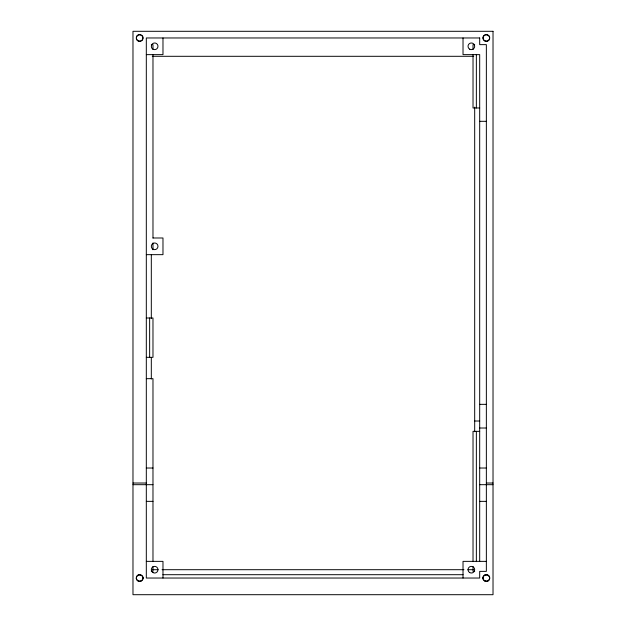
<?xml version="1.0" encoding="UTF-8"?>
<svg xmlns="http://www.w3.org/2000/svg" width="626" height="626" viewBox="0 0 626 626"><rect width="100%" height="100%" fill="white"/><g stroke="black" fill="none" stroke-linecap="round" stroke-linejoin="round"><path stroke-width="0.94" d="M136.335 577.837L136.343 578.267M136.398 577.407L136.499 576.984M142.892 578.659L142.798 579.081M142.955 578.228L142.947 577.79M483.1 577.438L483.045 577.868M483.202 577.015L483.366 576.616M489.509 579.05L489.344 579.449M489.61 578.627L489.665 578.197M484.845 575.083L485.244 574.911M487.865 580.983L487.466 581.147M138.565 574.903L138.98 574.785M140.733 581.155L140.318 581.28M485.659 574.785L486.089 574.731M487.051 581.272L486.621 581.327M139.41 574.731L139.841 574.723M139.888 581.335L139.449 581.343M486.519 574.723L486.95 574.778M486.191 581.343L485.76 581.288M151.312 44.634L152.979 44.634L152.979 49.517M474.688 44.634L473.021 44.634L473.021 49.509M146.312 54.634L162.979 54.634L162.979 37.967M152.29 56.301L473.71 56.301M479.688 107.977L473.021 107.977L473.021 54.376M479.688 121.311L486.355 121.311M152.979 237.99L162.979 237.99L162.979 254.657L146.312 254.657M146.312 318L152.979 318L152.979 357.336L146.312 357.336M146.312 378.675L152.979 378.675L152.979 561.6M479.688 404.341L486.355 404.341M474.688 421.016L479.688 421.016M479.688 428.012L486.355 428.012M479.688 431.345L473.021 431.345L473.021 561.639M146.312 468.021L152.979 468.021M479.688 468.021L486.355 468.021M132.978 483.022L146.312 483.022M486.355 483.022L493.022 483.022M132.978 484.688L152.979 484.688M479.688 484.688L493.022 484.688M146.312 501.356L152.979 501.356M479.688 501.356L486.355 501.356M146.312 561.365L162.979 561.365L162.979 578.033M486.355 561.365L463.021 561.365L463.021 578.033M152.29 569.699L158.151 569.699M162.064 569.699L463.936 569.699M467.849 569.699L473.71 569.699M151.312 571.366L152.979 571.366L152.979 566.483M474.688 571.366L473.021 571.366L473.021 566.499M162.932 574.699L463.068 574.699M140.271 574.785L140.694 574.879M139.019 581.28L138.596 581.178M487.372 574.879L487.771 575.044M485.338 581.186L484.939 581.022M489.305 576.523L489.469 576.922M483.405 579.543L483.233 579.144M142.775 576.945L142.892 577.36M136.523 579.113L136.398 578.698M489.595 577.336L489.649 577.767M483.115 578.729L483.053 578.299M479.688 561.365L479.688 54.634L463.021 54.634L463.021 37.967M476.355 54.376L476.355 107.977M476.355 431.345L476.355 561.639M474.688 107.148L474.688 431.705M152.979 54.407L152.979 238.052M152.979 242.935L152.979 249.774M151.312 254.79L151.312 318.344M151.312 357.454L151.312 378.965M149.645 318L149.645 357.336M136.429 37.106C135.161 41.199 141.914 43.006 142.869 38.828C144.129 34.735 137.376 32.928 136.429 37.106M483.131 577.172C481.871 581.264 488.624 583.072 489.571 578.893C490.839 574.801 484.086 572.993 483.131 577.172M483.147 37.067C481.832 41.144 488.562 43.038 489.563 38.867C490.878 34.79 484.141 32.904 483.147 37.067M136.531 576.843C134.856 580.787 141.382 583.275 142.759 579.222C144.442 575.278 137.908 572.782 136.531 576.843M493.022 31.3L132.978 31.3L132.978 594.7L493.022 594.7L493.022 31.3M479.688 37.967L146.312 37.967L146.312 578.033L479.688 578.033L479.688 571.366L486.355 571.366L486.355 44.634L479.688 44.634L479.688 37.967M137.978 40.854A3.333 3.333 0 0 0 142.978 37.967A3.333 3.333 0 0 0 137.978 35.079A3.333 3.333 0 0 0 137.978 40.854M484.688 40.854A3.333 3.333 0 0 0 489.688 37.967A3.333 3.333 0 0 0 484.688 35.079A3.333 3.333 0 0 0 484.688 40.854M469.688 49.188A3.333 3.333 0 0 0 474.688 46.301A3.333 3.333 0 0 0 469.688 43.413A3.333 3.333 0 0 0 469.688 49.188M152.29 48.656A3.333 3.333 0 0 0 157.869 47.161A3.333 3.333 0 0 0 153.785 43.084A3.333 3.333 0 0 0 152.29 48.656M152.979 249.211A3.333 3.333 0 0 0 157.979 246.323A3.333 3.333 0 0 0 152.979 243.436A3.333 3.333 0 0 0 152.979 249.211M152.979 572.587A3.333 3.333 0 0 0 157.979 569.699A3.333 3.333 0 0 0 152.979 566.812A3.333 3.333 0 0 0 152.979 572.587M469.688 572.587A3.333 3.333 0 0 0 474.688 569.699A3.333 3.333 0 0 0 469.688 566.812A3.333 3.333 0 0 0 469.688 572.587M137.939 580.897A3.333 3.333 0 0 0 142.978 578.08A3.333 3.333 0 0 0 138.025 575.122A3.333 3.333 0 0 0 137.939 580.897M484.407 580.74A3.333 3.333 0 0 0 489.673 578.369A3.333 3.333 0 0 0 484.986 574.989A3.333 3.333 0 0 0 484.407 580.74"/></g></svg>
